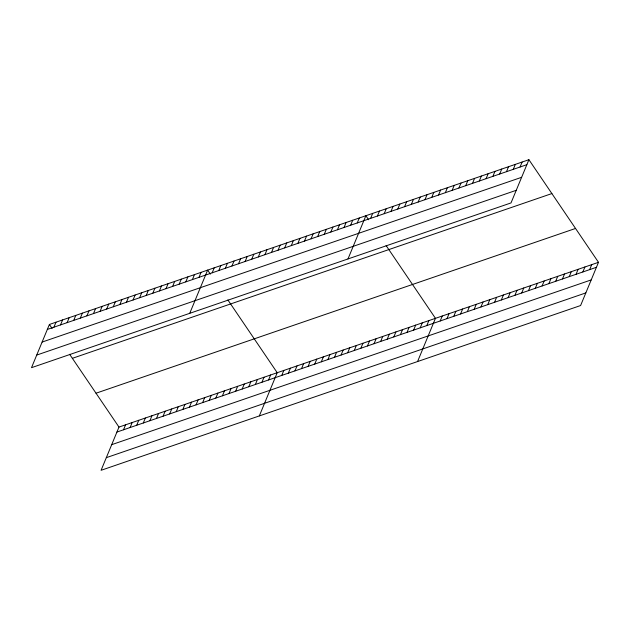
<?xml version="1.0" encoding="UTF-8"?>
<svg xmlns="http://www.w3.org/2000/svg" width="630" height="630" viewBox="0 0 630 630"><rect width="100%" height="100%" fill="white"/><g stroke="black" fill="none" stroke-linecap="round" stroke-linejoin="round"><path stroke-width="0.94" d="M528.916 159.705L49.4 324.466L31.5 367.684L511.017 202.923L528.916 159.705L598.5 262.316L580.6 305.534L101.084 470.295L118.983 427.077L598.5 262.316M53.936 327.183L55.991 322.206M60.527 324.915L62.59 319.938M67.119 322.647L69.182 317.67M73.71 320.386L75.773 315.409M80.309 318.118L82.365 313.142M86.901 315.85L88.964 310.873M93.492 313.59L95.555 308.613M100.083 311.322L102.147 306.345M106.683 309.054L108.738 304.077M113.274 306.794L115.337 301.817M119.865 304.526L121.929 299.549M126.457 302.258L128.52 297.281M133.056 299.998L135.111 295.021M139.647 297.73L141.711 292.753M146.239 295.462L148.302 290.485M152.83 293.202L154.893 288.217M159.429 290.934L161.485 285.957M166.021 288.666L168.084 283.689M172.612 286.398L174.675 281.421M179.203 284.138L181.267 279.161M123.511 429.786L125.575 424.809M185.803 281.87L187.858 276.893M130.111 427.526L132.166 422.549M192.394 279.602L194.457 274.625M136.702 425.258L138.765 420.281M198.986 277.342L201.049 272.365M143.293 422.99L145.357 418.013M189.74 313.315L207.64 270.097L210.373 274.129M149.885 420.73L151.948 415.753M212.176 272.806L214.232 267.829M156.484 418.462L158.54 413.485M218.768 270.546L220.831 265.569M163.076 416.194L165.139 411.217M225.359 268.278L227.422 263.301M169.667 413.934L171.73 408.957M231.95 266.01L234.014 261.033M176.258 411.666L178.321 406.689M238.549 263.75L240.605 258.773M182.857 409.398L184.913 404.421M245.141 261.481L247.204 256.505M189.449 407.137L191.512 402.161M251.732 259.214L253.795 254.236M196.04 404.87L198.103 399.892M258.324 256.953L260.387 251.976M202.632 402.601L204.695 397.625M264.923 254.685L266.978 249.708M209.231 400.341L211.286 395.356M271.514 252.417L273.577 247.44M215.822 398.073L217.886 393.096M278.106 250.157L280.169 245.18M222.414 395.805L224.477 390.828M284.697 247.889L286.76 242.912M229.005 393.537L231.068 388.56M291.296 245.621L293.352 240.644M235.604 391.277L237.66 386.3M297.888 243.361L299.951 238.384M242.196 389.009L244.259 384.032M304.479 241.093L306.542 236.116M248.787 386.741L250.85 381.764M311.07 238.825L313.134 233.848M255.378 384.481L257.442 379.504M317.67 236.565L319.725 231.588M261.978 382.213L264.033 377.236M324.261 234.297L326.324 229.32M268.569 379.945L270.632 374.968M330.852 232.029L332.916 227.052M259.324 415.918L277.224 372.708L227.871 299.927M337.444 229.769L339.507 224.792M281.752 375.417L283.815 370.44M344.043 227.501L346.098 222.524M288.351 373.149L290.406 368.172M350.634 225.233L352.698 220.256M294.942 370.889L297.006 365.912M357.226 222.973L359.289 217.996M301.534 368.621L303.597 363.644M347.981 258.946L365.88 215.728L368.613 219.76M308.125 366.353L310.188 361.376M370.613 218.366L372.676 213.389M314.724 364.093L316.78 359.116M377.409 216.035L379.465 211.058M321.316 361.825L323.379 356.848M384.198 213.704L386.261 208.727M327.907 359.557L329.97 354.58M390.994 211.365L393.057 206.388M334.498 357.297L336.562 352.32M397.79 209.034L399.845 204.057M341.098 355.029L343.153 350.052M404.578 206.695L406.641 201.718M347.689 352.761L349.752 347.784M411.374 204.364L413.438 199.387M354.28 350.5L356.344 345.523M418.162 202.033L420.226 197.056M360.872 348.232L362.935 343.255M424.959 199.694L427.022 194.717M367.471 345.964L369.526 340.988M431.755 197.363L433.81 192.386M374.062 343.704L376.126 338.727M438.543 195.032L440.606 190.047M380.654 341.436L382.717 336.459M445.339 192.693L447.402 187.716M387.245 339.168L389.308 334.191M452.135 190.362L454.191 185.385M393.844 336.908L395.9 331.931M458.923 188.023L460.987 183.046M400.436 334.64L402.499 329.663M465.72 185.692L467.783 180.715M407.027 332.372L409.091 327.395M472.508 183.362L474.571 178.385M413.619 330.112L415.682 325.127M479.304 181.023L481.367 176.046M420.218 327.844L422.281 322.867M486.1 178.692L488.155 173.715M426.809 325.576L428.873 320.599M492.888 176.353L494.952 171.376M417.564 361.549L435.464 318.331L386.111 245.558M499.684 174.022L501.748 169.045M440.197 320.977L442.26 316M506.481 171.691L508.536 166.714M446.985 318.646L449.048 313.669M513.269 169.352L515.332 164.375M453.781 316.307L455.844 311.33M520.065 167.021L522.128 162.044M460.577 313.976L462.64 308.999M467.365 311.645L469.429 306.66M474.162 309.306L476.225 304.329M480.958 306.975L483.013 301.998M487.746 304.636L489.809 299.659M494.542 302.305L496.605 297.329M501.33 299.974L503.394 294.998M508.126 297.636L510.19 292.659M514.923 295.305L516.986 290.328M521.711 292.966L523.774 287.989M528.507 290.635L530.57 285.658M535.303 288.304L537.359 283.327M542.091 285.965L544.155 280.988M548.887 283.634L550.951 278.657M555.676 281.295L557.739 276.318M562.472 278.964L564.535 273.987M569.268 276.633L571.331 271.656M576.056 274.294L578.12 269.317M582.852 271.963L584.916 266.986M589.649 269.624L591.704 264.647M47.337 329.443L526.853 164.682M42.115 342.066L521.632 177.306M36.729 355.068L516.246 190.307M72.363 358.328L551.88 193.567M96.02 393.214L575.537 228.454M116.92 432.054L596.437 267.293M111.691 444.67L591.208 279.909M106.312 457.671L585.829 292.911M49.4 324.466L52.133 328.498M69.631 354.296L118.983 427.077"/></g></svg>
